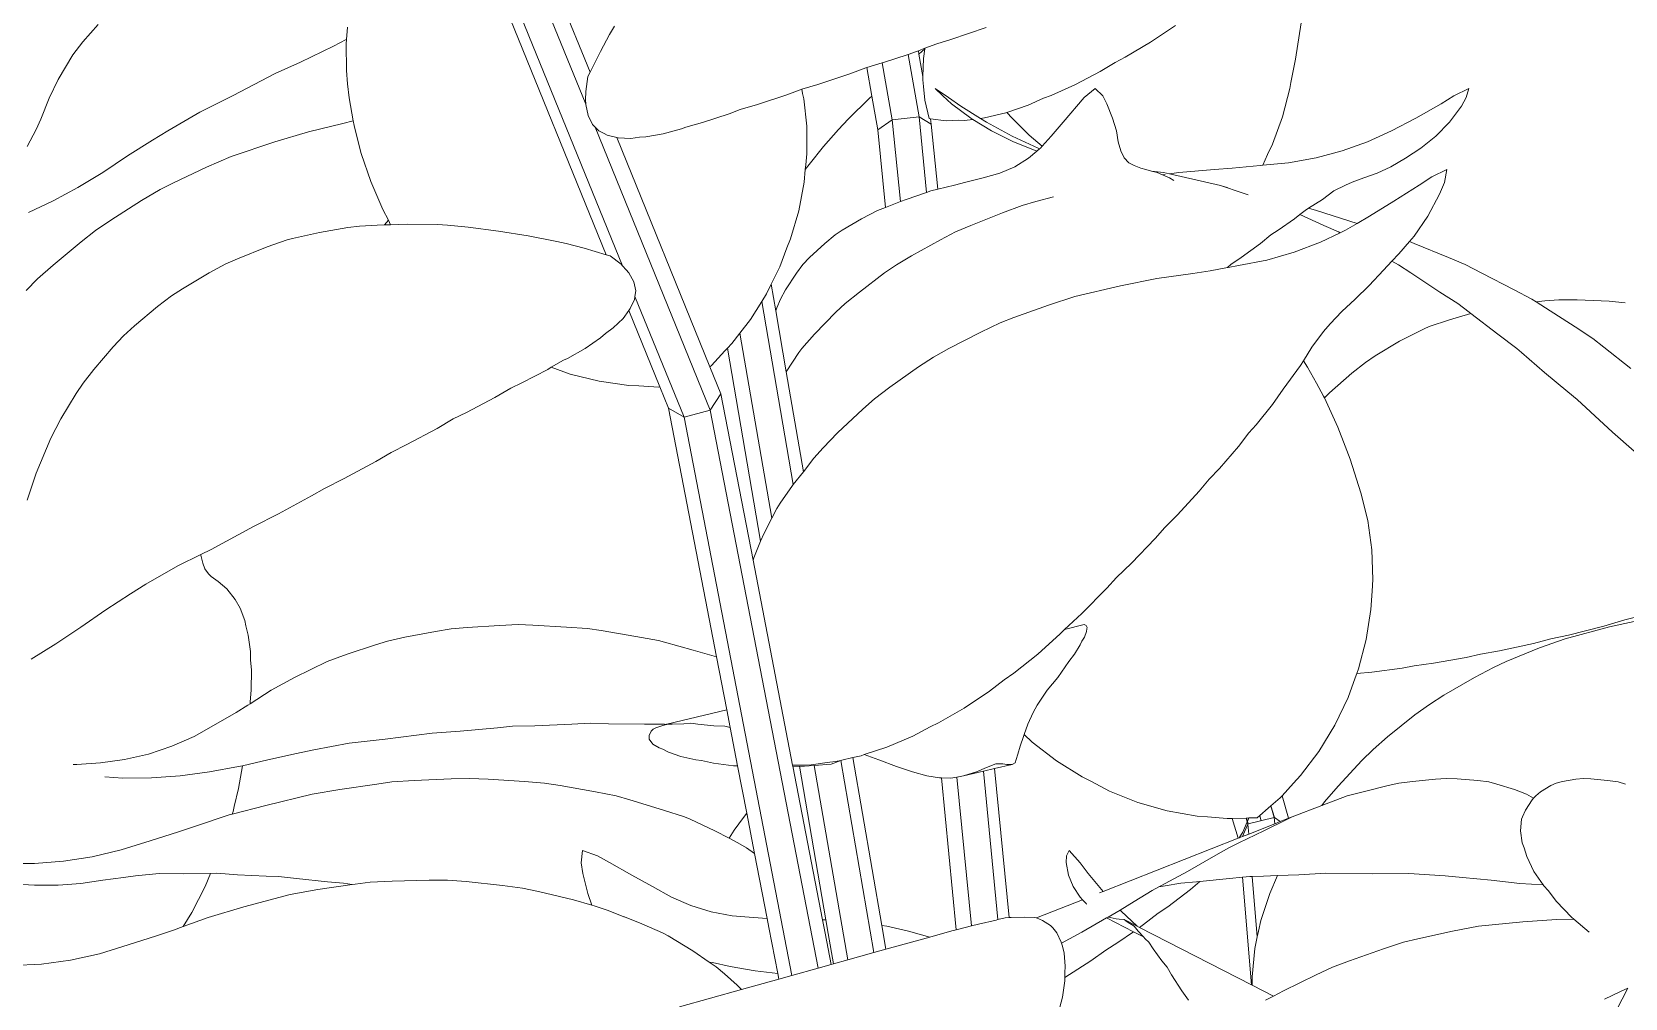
# Model space of a CAD drawing. Header units: metres. Extents: x 12.2 to 77.2, y 18.8 to 35.5.
# Drawn here: x 56.2367 to 56.5621, y 30.1823 to 30.3797 of the extents above; entities that cross this region are included whole.
import ezdxf

# ---------------------------------------------------------------- set-up
doc = ezdxf.new("R2010")
doc.units = ezdxf.units.M
doc.layers.add('0inne_gulv', color=7, linetype='Continuous', lineweight=13)

# ---------------------------------------------------------------- blocks, each defined once
blk = doc.blocks.new('One bedroom house fr')
for p, q in [((1.35263, -2.09481), (1.3262, -2.0298)), ((1.35175, -2.10132), (1.32352, -2.03189)), ((1.35591, -2.13208), (1.31634, -2.03475)), ((1.35923, -2.13434), (1.3183, -2.03367)), ((1.25219, -2.08505), (1.24905, -2.08862)), ((1.35762, -2.08536), (1.35662, -2.0871)), ((1.46709, -2.08864), (1.47219, -2.08523)), ((1.49671, -2.09216), (1.49783, -2.08469)), ((1.24905, -2.08862), (1.24698, -2.09125)), ((1.30285, -2.08814), (1.30022, -2.08948)), ((1.30284, -2.08897), (1.3029, -2.08812)), ((1.3029, -2.08812), (1.30285, -2.08814)), ((1.3029, -2.08812), (1.30307, -2.08563)), ((1.35476, -2.09057), (1.35662, -2.0871)), ((1.42631, -2.08813), (1.42341, -2.08901)), ((1.42631, -2.08813), (1.4335, -2.08567)), ((1.46709, -2.08864), (1.4619, -2.09172)), ((1.24698, -2.09125), (1.24402, -2.09629)), ((1.29348, -2.09272), (1.30022, -2.08948)), ((1.30284, -2.08897), (1.30289, -2.09447)), ((1.35263, -2.09481), (1.35476, -2.09057)), ((1.41755, -2.09115), (1.41237, -2.09289)), ((1.41928, -2.09057), (1.41755, -2.09115)), ((1.41982, -2.10394), (1.41755, -2.09115)), ((1.41966, -2.09042), (1.41928, -2.09057)), ((1.42099, -2.08992), (1.41966, -2.09042)), ((1.41966, -2.09042), (1.41978, -2.09109)), ((1.42097, -2.09005), (1.41978, -2.09109)), ((1.41978, -2.09109), (1.42059, -2.09567)), ((1.42071, -2.092), (1.42059, -2.09567)), ((1.42071, -2.092), (1.42097, -2.09005)), ((1.42097, -2.09005), (1.42099, -2.08992)), ((1.42341, -2.08901), (1.42099, -2.08992)), ((1.45982, -2.0928), (1.4619, -2.09172)), ((1.27975, -2.09959), (1.28834, -2.09507)), ((1.28834, -2.09507), (1.29348, -2.09272)), ((1.30289, -2.09447), (1.30311, -2.09715)), ((1.35219, -2.09568), (1.35263, -2.09481)), ((1.39913, -2.09732), (1.40565, -2.09514)), ((1.40565, -2.09514), (1.40896, -2.0939)), ((1.40896, -2.0939), (1.40911, -2.09385)), ((1.40911, -2.09385), (1.41229, -2.09291)), ((1.41016, -2.09972), (1.40911, -2.09385)), ((1.41229, -2.09291), (1.41237, -2.09289)), ((1.41434, -2.10452), (1.41229, -2.09291)), ((1.45679, -2.09465), (1.45176, -2.09732)), ((1.45679, -2.09465), (1.45982, -2.0928)), ((1.49671, -2.09216), (1.49573, -2.09689)), ((1.24402, -2.09629), (1.24217, -2.10012)), ((1.30311, -2.09715), (1.30341, -2.10006)), ((1.35219, -2.09568), (1.35176, -2.09874)), ((1.39283, -2.09939), (1.39554, -2.09837)), ((1.39554, -2.09837), (1.39584, -2.09828)), ((1.39584, -2.09828), (1.39913, -2.09732)), ((1.39584, -2.09828), (1.39602, -2.09913)), ((1.42059, -2.09567), (1.42057, -2.09636)), ((1.42057, -2.09636), (1.42069, -2.09773)), ((1.42069, -2.09773), (1.42098, -2.1005)), ((1.42312, -2.0981), (1.42466, -2.09964)), ((1.42312, -2.0981), (1.42584, -2.09995)), ((1.44681, -2.09955), (1.45176, -2.09732)), ((1.45577, -2.0981), (1.45355, -2.09995)), ((1.45577, -2.0981), (1.4573, -2.09964)), ((1.49552, -2.09814), (1.494, -2.10395)), ((1.49573, -2.09689), (1.49552, -2.09814)), ((1.53205, -2.0981), (1.52899, -2.09964)), ((1.53205, -2.0981), (1.53156, -2.09995)), ((1.24045, -2.10436), (1.24217, -2.10012)), ((1.27291, -2.10296), (1.27975, -2.09959)), ((1.30341, -2.10006), (1.30425, -2.10476)), ((1.35172, -2.10044), (1.35176, -2.09874)), ((1.35175, -2.10132), (1.35172, -2.10044)), ((1.35175, -2.10138), (1.35175, -2.10132)), ((1.35222, -2.10367), (1.35175, -2.10138)), ((1.3868, -2.1014), (1.38325, -2.10242)), ((1.39283, -2.09939), (1.3868, -2.1014)), ((1.39602, -2.09913), (1.39628, -2.10027)), ((1.39628, -2.10027), (1.39688, -2.10582)), ((1.40534, -2.10436), (1.40968, -2.10012)), ((1.41016, -2.09972), (1.40968, -2.10012)), ((1.41136, -2.10654), (1.41016, -2.09972)), ((1.42188, -2.10428), (1.42098, -2.1005)), ((1.42642, -2.10124), (1.42466, -2.09964)), ((1.42833, -2.10173), (1.42584, -2.09995)), ((1.42642, -2.10124), (1.43037, -2.10419)), ((1.42833, -2.10173), (1.43232, -2.10424)), ((1.43776, -2.10301), (1.44207, -2.10153)), ((1.44207, -2.10153), (1.44524, -2.10012)), ((1.44681, -2.09955), (1.44524, -2.10012)), ((1.44925, -2.10502), (1.45355, -2.09995)), ((1.45812, -2.10124), (1.4573, -2.09964)), ((1.45812, -2.10124), (1.45934, -2.10419)), ((1.52641, -2.10124), (1.52124, -2.10419)), ((1.52641, -2.10124), (1.52899, -2.09964)), ((1.53058, -2.10173), (1.52815, -2.10502)), ((1.53058, -2.10173), (1.53156, -2.09995)), ((1.23948, -2.10648), (1.24045, -2.10436)), ((1.2664, -2.10676), (1.27291, -2.10296)), ((1.30425, -2.10476), (1.30213, -2.10531)), ((1.30425, -2.10476), (1.30442, -2.1057)), ((1.35222, -2.10367), (1.3531, -2.10548)), ((1.37555, -2.10509), (1.38101, -2.10327)), ((1.38101, -2.10327), (1.38325, -2.10242)), ((1.40334, -2.10648), (1.40534, -2.10436)), ((1.41434, -2.10452), (1.41136, -2.10654)), ((1.41982, -2.10394), (1.41434, -2.10452)), ((1.41599, -2.12124), (1.41434, -2.10452)), ((1.42231, -2.10539), (1.41982, -2.10394)), ((1.42133, -2.11935), (1.41982, -2.10394)), ((1.42188, -2.10428), (1.42212, -2.10431)), ((1.42212, -2.10431), (1.42231, -2.10539)), ((1.42212, -2.10431), (1.42532, -2.10472)), ((1.42532, -2.10472), (1.42778, -2.10463)), ((1.42908, -2.10464), (1.42778, -2.10463)), ((1.42908, -2.10464), (1.43076, -2.10443)), ((1.43076, -2.10443), (1.43037, -2.10419)), ((1.4346, -2.10678), (1.43076, -2.10443)), ((1.43232, -2.10424), (1.43318, -2.10414)), ((1.43232, -2.10424), (1.43355, -2.10502)), ((1.43753, -2.10309), (1.43318, -2.10414)), ((1.43879, -2.10786), (1.43355, -2.10502)), ((1.43753, -2.10309), (1.43776, -2.10301)), ((1.43776, -2.10301), (1.43882, -2.10422)), ((1.43882, -2.10422), (1.44229, -2.10765)), ((1.4468, -2.10786), (1.44925, -2.10502)), ((1.46009, -2.10678), (1.45934, -2.10419)), ((1.494, -2.10395), (1.49197, -2.10951)), ((1.51625, -2.10678), (1.52124, -2.10419)), ((1.52536, -2.10786), (1.52815, -2.10502)), ((1.23948, -2.10648), (1.23766, -2.11001)), ((1.26326, -2.10868), (1.2664, -2.10676)), ((1.28822, -2.10899), (1.29511, -2.10696)), ((1.30213, -2.10531), (1.29511, -2.10696)), ((1.30442, -2.1057), (1.30521, -2.10878)), ((1.35367, -2.10606), (1.3531, -2.10548)), ((1.37717, -2.16385), (1.35367, -2.10606)), ((1.35438, -2.10678), (1.35367, -2.10606)), ((1.3555, -2.10732), (1.35438, -2.10678)), ((1.3561, -2.10767), (1.3555, -2.10732)), ((1.35807, -2.10817), (1.3561, -2.10767)), ((1.35835, -2.10824), (1.35807, -2.10817)), ((1.3771, -2.155), (1.35807, -2.10817)), ((1.36096, -2.10832), (1.35835, -2.10824)), ((1.36096, -2.10832), (1.36274, -2.10806)), ((1.36401, -2.10802), (1.36274, -2.10806)), ((1.36752, -2.10742), (1.36401, -2.10802)), ((1.37131, -2.10635), (1.36752, -2.10742)), ((1.37215, -2.10603), (1.37131, -2.10635)), ((1.37555, -2.10509), (1.37215, -2.10603)), ((1.39688, -2.10582), (1.39689, -2.11145)), ((1.40334, -2.10648), (1.40026, -2.11001)), ((1.41292, -2.12241), (1.41136, -2.10654)), ((1.42231, -2.10539), (1.42362, -2.1187)), ((1.43911, -2.10902), (1.4346, -2.10678)), ((1.44413, -2.11032), (1.43879, -2.10786)), ((1.44229, -2.10765), (1.44497, -2.10988)), ((1.44497, -2.10988), (1.4468, -2.10786)), ((1.46049, -2.10902), (1.46009, -2.10678)), ((1.51135, -2.10902), (1.51625, -2.10678)), ((1.52225, -2.11032), (1.52536, -2.10786)), ((1.25818, -2.1119), (1.26326, -2.10868)), ((1.27933, -2.11199), (1.28822, -2.10899)), ((1.30591, -2.11138), (1.30521, -2.10878)), ((1.30788, -2.11711), (1.30591, -2.11138)), ((1.39689, -2.11145), (1.39665, -2.11369)), ((1.39737, -2.11368), (1.40026, -2.11001)), ((1.44372, -2.11086), (1.43911, -2.10902)), ((1.44388, -2.11091), (1.44213, -2.11239)), ((1.44372, -2.11086), (1.44388, -2.11091)), ((1.44443, -2.11043), (1.44388, -2.11091)), ((1.44413, -2.11032), (1.44443, -2.11043)), ((1.44457, -2.11032), (1.44443, -2.11043)), ((1.44457, -2.11032), (1.44497, -2.10988)), ((1.46098, -2.11086), (1.46049, -2.10902)), ((1.46098, -2.11086), (1.46168, -2.11228)), ((1.49197, -2.10951), (1.49097, -2.11159)), ((1.50624, -2.11086), (1.50088, -2.11228)), ((1.50624, -2.11086), (1.51135, -2.10902)), ((1.52225, -2.11032), (1.51915, -2.11239)), ((1.25818, -2.1119), (1.2531, -2.1153)), ((1.26753, -2.11737), (1.27428, -2.11418)), ((1.27428, -2.11418), (1.27933, -2.11199)), ((1.39635, -2.11725), (1.39657, -2.11466)), ((1.39657, -2.11466), (1.39737, -2.11368)), ((1.39657, -2.11466), (1.39665, -2.11369)), ((1.43937, -2.1141), (1.43627, -2.11542)), ((1.44213, -2.11239), (1.43937, -2.1141)), ((1.46168, -2.11228), (1.46261, -2.11328)), ((1.46374, -2.11384), (1.46261, -2.11328)), ((1.46374, -2.11384), (1.46511, -2.11438)), ((1.46511, -2.11438), (1.46609, -2.1147)), ((1.46609, -2.1147), (1.46729, -2.115)), ((1.48016, -2.1147), (1.47282, -2.11529)), ((1.48372, -2.11438), (1.48016, -2.1147)), ((1.48948, -2.11384), (1.48372, -2.11438)), ((1.48948, -2.11384), (1.49002, -2.11379)), ((1.49002, -2.11379), (1.49097, -2.11159)), ((1.49002, -2.11379), (1.49528, -2.11328)), ((1.50088, -2.11228), (1.49528, -2.11328)), ((1.51617, -2.1141), (1.51332, -2.11542)), ((1.51915, -2.11239), (1.51617, -2.1141)), ((1.52758, -2.11471), (1.52451, -2.11618)), ((1.52758, -2.11471), (1.52708, -2.11732)), ((1.24802, -2.11837), (1.2531, -2.1153)), ((1.26753, -2.11737), (1.26483, -2.11875)), ((1.30788, -2.11711), (1.31031, -2.12282)), ((1.39635, -2.11725), (1.39526, -2.12311)), ((1.42707, -2.11787), (1.42362, -2.1187)), ((1.42935, -2.11729), (1.42707, -2.11787)), ((1.42935, -2.11729), (1.43288, -2.11635)), ((1.43627, -2.11542), (1.43288, -2.11635)), ((1.46729, -2.115), (1.46971, -2.11529)), ((1.46729, -2.115), (1.46841, -2.11529)), ((1.46841, -2.11529), (1.46953, -2.11579)), ((1.47003, -2.11571), (1.46953, -2.11579)), ((1.46953, -2.11579), (1.47092, -2.11641)), ((1.46971, -2.11529), (1.47095, -2.11557)), ((1.47092, -2.11641), (1.47182, -2.11695)), ((1.47282, -2.11529), (1.47095, -2.11557)), ((1.48137, -2.11796), (1.47095, -2.11557)), ((1.48137, -2.11796), (1.48177, -2.1181)), ((1.50689, -2.11787), (1.50449, -2.11905)), ((1.50822, -2.11729), (1.50689, -2.11787)), ((1.50822, -2.11729), (1.51061, -2.11635)), ((1.51332, -2.11542), (1.51061, -2.11635)), ((1.52194, -2.11786), (1.51677, -2.12116)), ((1.52194, -2.11786), (1.52451, -2.11618)), ((1.5261, -2.11971), (1.52708, -2.11732)), ((1.24297, -2.12111), (1.23797, -2.12349)), ((1.24297, -2.12111), (1.24802, -2.11837)), ((1.26103, -2.12101), (1.25473, -2.12503)), ((1.26483, -2.11875), (1.26103, -2.12101)), ((1.41292, -2.12241), (1.41599, -2.12124)), ((1.41599, -2.12124), (1.4172, -2.12078)), ((1.4172, -2.12078), (1.42133, -2.11935)), ((1.42133, -2.11935), (1.42218, -2.11905)), ((1.42362, -2.1187), (1.42218, -2.11905)), ((1.44088, -2.12202), (1.44364, -2.12122)), ((1.44728, -2.12024), (1.44364, -2.12122)), ((1.48177, -2.1181), (1.48536, -2.11932)), ((1.48177, -2.1181), (1.48279, -2.11833)), ((1.48536, -2.11932), (1.48702, -2.11988)), ((1.49933, -2.1226), (1.50221, -2.12078)), ((1.50221, -2.12078), (1.50449, -2.11905)), ((1.51177, -2.12423), (1.51677, -2.12116)), ((1.5261, -2.11971), (1.52367, -2.12422)), ((1.31031, -2.12282), (1.31143, -2.12505)), ((1.39526, -2.12311), (1.39357, -2.12885)), ((1.40808, -2.12476), (1.41132, -2.12302)), ((1.41132, -2.12302), (1.41292, -2.12241)), ((1.43686, -2.12352), (1.43036, -2.1261)), ((1.43686, -2.12352), (1.44088, -2.12202)), ((1.49645, -2.12476), (1.49754, -2.1239)), ((1.49754, -2.1239), (1.49867, -2.12302)), ((1.49754, -2.1239), (1.50249, -2.1261)), ((1.49867, -2.12302), (1.49933, -2.1226)), ((1.49933, -2.1226), (1.50096, -2.12302)), ((1.50929, -2.12568), (1.50096, -2.12302)), ((1.50929, -2.12568), (1.51177, -2.12423)), ((1.52088, -2.12827), (1.52367, -2.12422)), ((1.2487, -2.12944), (1.25164, -2.12713)), ((1.25164, -2.12713), (1.25473, -2.12503)), ((1.29184, -2.12874), (1.29737, -2.12753)), ((1.29737, -2.12753), (1.30314, -2.12654)), ((1.30314, -2.12654), (1.30551, -2.12624)), ((1.30914, -2.12602), (1.30551, -2.12624)), ((1.30914, -2.12602), (1.31063, -2.12599)), ((1.31143, -2.12505), (1.31063, -2.12599)), ((1.31063, -2.12599), (1.31189, -2.12596)), ((1.31143, -2.12505), (1.31189, -2.12596)), ((1.31189, -2.12596), (1.31529, -2.12587)), ((1.31529, -2.12587), (1.32149, -2.12594)), ((1.32149, -2.12594), (1.3235, -2.12603)), ((1.3235, -2.12603), (1.32774, -2.12646)), ((1.32774, -2.12646), (1.33393, -2.12726)), ((1.33998, -2.12823), (1.33393, -2.12726)), ((1.40411, -2.1271), (1.40267, -2.12804)), ((1.40411, -2.1271), (1.40808, -2.12476)), ((1.42724, -2.12742), (1.42416, -2.12902)), ((1.43036, -2.1261), (1.42724, -2.12742)), ((1.49311, -2.1271), (1.49161, -2.12804)), ((1.49311, -2.1271), (1.49645, -2.12476)), ((1.50177, -2.12954), (1.5058, -2.1276)), ((1.50249, -2.1261), (1.50548, -2.12742)), ((1.50548, -2.12742), (1.5058, -2.1276)), ((1.5058, -2.1276), (1.50687, -2.12708)), ((1.50687, -2.12708), (1.50929, -2.12568)), ((1.24295, -2.13424), (1.2487, -2.12944)), ((1.28668, -2.1305), (1.2806, -2.13293)), ((1.28668, -2.1305), (1.29075, -2.12904)), ((1.29075, -2.12904), (1.29184, -2.12874)), ((1.33998, -2.12823), (1.34583, -2.12936)), ((1.34583, -2.12936), (1.34773, -2.12979)), ((1.34773, -2.12979), (1.35144, -2.13076)), ((1.35591, -2.13208), (1.35144, -2.13076)), ((1.39283, -2.13065), (1.39137, -2.13457)), ((1.39357, -2.12885), (1.39283, -2.13065)), ((1.40057, -2.12977), (1.39744, -2.13266)), ((1.40267, -2.12804), (1.40057, -2.12977)), ((1.42416, -2.12902), (1.41829, -2.13228)), ((1.4895, -2.12977), (1.48561, -2.13266)), ((1.49161, -2.12804), (1.4895, -2.12977)), ((1.50177, -2.12954), (1.49641, -2.13158)), ((1.51777, -2.13191), (1.51993, -2.12938)), ((1.51993, -2.12938), (1.52088, -2.12827)), ((1.51993, -2.12938), (1.52088, -2.12977)), ((1.52088, -2.12977), (1.5279, -2.13266)), ((1.23981, -2.13703), (1.24295, -2.13424)), ((1.27484, -2.13581), (1.27827, -2.13395)), ((1.2806, -2.13293), (1.27827, -2.13395)), ((1.35675, -2.13233), (1.35591, -2.13208)), ((1.35675, -2.13233), (1.35895, -2.13404)), ((1.35895, -2.13404), (1.35923, -2.13434)), ((1.35923, -2.13434), (1.36, -2.13514)), ((1.39477, -2.13583), (1.39609, -2.1341)), ((1.39609, -2.1341), (1.39744, -2.13266)), ((1.41276, -2.13582), (1.41517, -2.13412)), ((1.41829, -2.13228), (1.41517, -2.13412)), ((1.48285, -2.13466), (1.4835, -2.1341)), ((1.48501, -2.13432), (1.4829, -2.1347)), ((1.4835, -2.1341), (1.48561, -2.13266)), ((1.48501, -2.13432), (1.4908, -2.13318)), ((1.49641, -2.13158), (1.4908, -2.13318)), ((1.51638, -2.13342), (1.51468, -2.13527)), ((1.51777, -2.13191), (1.51638, -2.13342)), ((1.51638, -2.13342), (1.51768, -2.13412)), ((1.52024, -2.13582), (1.51768, -2.13412)), ((1.53135, -2.1341), (1.5279, -2.13266)), ((1.53472, -2.13583), (1.53135, -2.1341)), ((1.23749, -2.1394), (1.23981, -2.13703)), ((1.2694, -2.13903), (1.27484, -2.13581)), ((1.36055, -2.13578), (1.36, -2.13514)), ((1.36055, -2.13578), (1.36156, -2.13765)), ((1.39137, -2.13457), (1.38961, -2.13812)), ((1.39254, -2.13926), (1.39477, -2.13583)), ((1.40761, -2.13971), (1.41276, -2.13582)), ((1.46835, -2.13696), (1.46094, -2.13845)), ((1.47568, -2.13593), (1.46835, -2.13696)), ((1.47924, -2.13536), (1.47568, -2.13593)), ((1.48276, -2.13473), (1.47924, -2.13536)), ((1.48276, -2.13473), (1.48285, -2.13466)), ((1.4829, -2.1347), (1.48276, -2.13473)), ((1.48285, -2.13466), (1.4829, -2.1347)), ((1.51468, -2.13527), (1.51169, -2.13836)), ((1.52618, -2.13971), (1.52024, -2.13582)), ((1.54132, -2.13926), (1.53472, -2.13583)), ((1.26712, -2.1405), (1.26431, -2.14265)), ((1.2694, -2.13903), (1.26712, -2.1405)), ((1.36194, -2.13948), (1.36156, -2.13765)), ((1.36178, -2.1406), (1.36168, -2.14127)), ((1.36194, -2.13948), (1.36178, -2.1406)), ((1.37182, -2.16529), (1.36178, -2.1406)), ((1.38769, -2.14162), (1.38863, -2.14011)), ((1.38961, -2.13812), (1.38863, -2.14011)), ((1.39055, -2.14358), (1.38961, -2.13812)), ((1.39153, -2.14116), (1.39254, -2.13926)), ((1.40469, -2.14207), (1.40761, -2.13971)), ((1.45159, -2.14064), (1.44621, -2.14239)), ((1.46094, -2.13845), (1.45159, -2.14064)), ((1.51169, -2.13836), (1.50885, -2.14117)), ((1.52983, -2.14207), (1.52618, -2.13971)), ((1.54495, -2.14116), (1.54132, -2.13926)), ((1.26431, -2.14265), (1.25958, -2.1466)), ((1.36055, -2.14348), (1.35938, -2.14511)), ((1.36082, -2.1431), (1.36055, -2.14348)), ((1.3669, -2.15911), (1.36055, -2.14348)), ((1.36082, -2.1431), (1.36108, -2.14243)), ((1.36168, -2.14127), (1.36108, -2.14243)), ((1.38536, -2.14533), (1.38769, -2.14162)), ((1.39413, -2.17906), (1.38769, -2.14162)), ((1.39077, -2.14291), (1.39055, -2.14358)), ((1.39269, -2.15602), (1.39055, -2.14358)), ((1.39077, -2.14291), (1.39153, -2.14116)), ((1.40283, -2.14385), (1.39847, -2.14834)), ((1.40283, -2.14385), (1.40469, -2.14207)), ((1.44621, -2.14239), (1.43916, -2.14493)), ((1.50374, -2.14622), (1.50614, -2.14369)), ((1.50885, -2.14117), (1.50614, -2.14369)), ((1.53214, -2.14385), (1.52983, -2.14207)), ((1.53214, -2.14385), (1.53249, -2.14412)), ((1.54581, -2.14171), (1.54495, -2.14116)), ((1.54581, -2.14171), (1.54759, -2.1415)), ((1.5477, -2.14291), (1.54581, -2.14171)), ((1.54759, -2.1415), (1.55044, -2.14132)), ((1.5477, -2.14291), (1.55381, -2.14685)), ((1.55417, -2.14128), (1.55044, -2.14132)), ((1.56075, -2.14158), (1.55417, -2.14128)), ((1.56399, -2.14191), (1.56075, -2.14158)), ((1.25958, -2.1466), (1.25737, -2.14864)), ((1.35734, -2.14705), (1.35576, -2.14816)), ((1.35734, -2.14705), (1.35938, -2.14511)), ((1.38536, -2.14533), (1.38321, -2.14812)), ((1.43239, -2.14791), (1.4364, -2.14602)), ((1.4364, -2.14602), (1.43916, -2.14493)), ((1.50374, -2.14622), (1.50241, -2.14778)), ((1.51793, -2.14975), (1.52295, -2.14721)), ((1.52295, -2.14721), (1.524, -2.14677)), ((1.524, -2.14677), (1.52814, -2.14536)), ((1.53249, -2.14412), (1.52814, -2.14536)), ((1.53249, -2.14412), (1.53802, -2.14834)), ((1.55381, -2.14685), (1.55739, -2.14919)), ((1.25737, -2.14864), (1.25523, -2.1509)), ((1.35165, -2.15122), (1.35475, -2.14906)), ((1.35576, -2.14816), (1.35475, -2.14906)), ((1.38159, -2.1502), (1.38066, -2.15117)), ((1.38321, -2.14812), (1.38159, -2.1502)), ((1.38972, -2.18593), (1.38321, -2.14812)), ((1.39589, -2.15122), (1.39847, -2.14834)), ((1.43239, -2.14791), (1.42588, -2.15126)), ((1.50241, -2.14778), (1.50001, -2.151)), ((1.51793, -2.14975), (1.51294, -2.15273)), ((1.54187, -2.15122), (1.53802, -2.14834)), ((1.55965, -2.15096), (1.55739, -2.14919)), ((1.25128, -2.15553), (1.25523, -2.1509)), ((1.34717, -2.15366), (1.34471, -2.15509)), ((1.34803, -2.15326), (1.34717, -2.15366)), ((1.35165, -2.15122), (1.34803, -2.15326)), ((1.38015, -2.15171), (1.3774, -2.15474)), ((1.38066, -2.15117), (1.38015, -2.15171)), ((1.38745, -2.19062), (1.38066, -2.15117)), ((1.39269, -2.15602), (1.39525, -2.15207)), ((1.39525, -2.15207), (1.39589, -2.15122)), ((1.42276, -2.15301), (1.41969, -2.15501)), ((1.42588, -2.15126), (1.42276, -2.15301)), ((1.49773, -2.15475), (1.49834, -2.15376)), ((1.49834, -2.15376), (1.50001, -2.151)), ((1.49916, -2.15504), (1.49834, -2.15376)), ((1.51099, -2.15408), (1.51294, -2.15273)), ((1.54283, -2.15207), (1.54187, -2.15122)), ((1.54753, -2.15612), (1.54283, -2.15207)), ((1.56517, -2.15535), (1.55965, -2.15096)), ((1.24912, -2.15833), (1.25128, -2.15553)), ((1.33869, -2.15828), (1.34399, -2.15551)), ((1.34471, -2.15509), (1.34399, -2.15551)), ((1.34858, -2.15648), (1.34471, -2.15509)), ((1.34858, -2.15648), (1.3545, -2.15795)), ((1.3771, -2.155), (1.3774, -2.15474)), ((1.37935, -2.16052), (1.3771, -2.155)), ((1.39621, -2.17642), (1.39269, -2.15602)), ((1.41969, -2.15501), (1.41382, -2.15914)), ((1.49419, -2.15952), (1.49773, -2.15475)), ((1.50096, -2.1583), (1.49916, -2.15504)), ((1.50817, -2.15629), (1.5036, -2.16032)), ((1.50817, -2.15629), (1.51099, -2.15408)), ((1.54753, -2.15612), (1.55229, -2.16009)), ((1.24771, -2.16041), (1.24912, -2.15833)), ((1.33645, -2.15934), (1.33315, -2.16126)), ((1.33869, -2.15828), (1.33645, -2.15934)), ((1.36054, -2.1588), (1.3545, -2.15795)), ((1.36054, -2.1588), (1.36261, -2.15888)), ((1.36666, -2.15912), (1.36261, -2.15888)), ((1.3669, -2.15911), (1.36666, -2.15912)), ((1.36865, -2.16341), (1.3669, -2.15911)), ((1.41382, -2.15914), (1.41069, -2.16153)), ((1.49198, -2.16267), (1.49419, -2.15952)), ((1.50242, -2.16101), (1.50096, -2.1583)), ((1.50257, -2.16133), (1.5036, -2.16032)), ((1.55419, -2.16163), (1.55229, -2.16009)), ((1.24771, -2.16041), (1.24457, -2.16563)), ((1.33315, -2.16126), (1.32738, -2.16432)), ((1.37182, -2.16529), (1.36865, -2.16341)), ((1.37846, -2.21427), (1.36865, -2.16341)), ((1.37935, -2.16052), (1.37717, -2.16385)), ((1.3859, -2.19446), (1.37935, -2.16052)), ((1.40829, -2.16363), (1.41069, -2.16153)), ((1.48863, -2.16685), (1.49198, -2.16267)), ((1.50242, -2.16101), (1.50257, -2.16133)), ((1.50257, -2.16133), (1.50533, -2.1673)), ((1.55691, -2.16421), (1.55419, -2.16163)), ((1.24457, -2.16563), (1.2425, -2.16953)), ((1.3214, -2.16756), (1.3247, -2.16563)), ((1.32738, -2.16432), (1.3247, -2.16563)), ((1.37717, -2.16385), (1.37182, -2.16529)), ((1.39383, -2.27935), (1.37182, -2.16529)), ((1.39917, -2.27786), (1.37717, -2.16385)), ((1.40314, -2.1685), (1.40829, -2.16363)), ((1.48863, -2.16685), (1.48714, -2.1685)), ((1.55691, -2.16421), (1.56141, -2.16831)), ((1.2425, -2.16953), (1.23954, -2.17669)), ((1.31522, -2.17088), (1.3214, -2.16756)), ((1.40022, -2.17151), (1.40314, -2.1685)), ((1.48714, -2.1685), (1.48502, -2.17124)), ((1.50533, -2.1673), (1.50684, -2.17117)), ((1.56582, -2.17219), (1.56141, -2.16831)), ((1.30887, -2.1743), (1.312, -2.17247)), ((1.312, -2.17247), (1.31522, -2.17088)), ((1.39835, -2.17368), (1.40022, -2.17151)), ((1.48502, -2.17124), (1.48113, -2.17575)), ((1.50787, -2.17386), (1.50684, -2.17117)), ((1.30238, -2.17782), (1.30887, -2.1743)), ((1.39621, -2.17642), (1.39413, -2.17906)), ((1.39835, -2.17368), (1.39621, -2.17642)), ((1.47903, -2.17794), (1.48113, -2.17575)), ((1.51003, -2.18071), (1.50787, -2.17386)), ((1.23954, -2.17669), (1.23769, -2.18224)), ((1.29838, -2.17982), (1.29574, -2.18137)), ((1.30238, -2.17782), (1.29838, -2.17982)), ((1.39141, -2.18287), (1.39399, -2.17924)), ((1.39413, -2.17906), (1.39399, -2.17924)), ((1.47699, -2.1804), (1.47903, -2.17794)), ((1.28901, -2.18502), (1.29574, -2.18137)), ((1.39077, -2.18391), (1.39141, -2.18287)), ((1.47261, -2.1852), (1.47699, -2.1804)), ((1.51143, -2.1864), (1.51003, -2.18071)), ((1.28387, -2.18758), (1.28901, -2.18502)), ((1.38815, -2.18894), (1.38972, -2.18593)), ((1.38972, -2.18593), (1.39077, -2.18391)), ((1.46999, -2.18781), (1.47261, -2.1852)), ((1.27527, -2.19228), (1.28387, -2.18758)), ((1.38815, -2.18894), (1.38745, -2.19062)), ((1.468, -2.19009), (1.46999, -2.18781)), ((1.51143, -2.1864), (1.51225, -2.19238)), ((1.27311, -2.19335), (1.27527, -2.19228)), ((1.38745, -2.19062), (1.38604, -2.19401)), ((1.468, -2.19009), (1.46319, -2.19512)), ((1.51225, -2.19238), (1.51247, -2.19841)), ((1.26193, -2.19941), (1.26843, -2.19566)), ((1.26843, -2.19566), (1.27311, -2.19335)), ((1.27311, -2.19335), (1.27313, -2.19349)), ((1.27313, -2.19349), (1.27352, -2.19508)), ((1.27397, -2.19623), (1.27352, -2.19508)), ((1.3859, -2.19446), (1.38604, -2.19401)), ((1.39399, -2.2364), (1.3859, -2.19446)), ((1.46319, -2.19512), (1.46014, -2.19806)), ((1.25878, -2.20134), (1.26193, -2.19941)), ((1.27397, -2.19623), (1.27468, -2.19727)), ((1.27468, -2.19727), (1.27525, -2.19784)), ((1.27525, -2.19784), (1.2767, -2.19887)), ((1.2767, -2.19887), (1.27848, -2.20035)), ((1.45818, -2.2002), (1.46014, -2.19806)), ((1.51247, -2.19841), (1.5123, -2.2008)), ((1.25371, -2.20465), (1.25878, -2.20134)), ((1.27848, -2.20035), (1.28018, -2.20255)), ((1.28018, -2.20255), (1.28117, -2.2043)), ((1.45302, -2.2054), (1.45818, -2.2002)), ((1.51209, -2.20455), (1.5123, -2.2008)), ((1.25371, -2.20465), (1.24863, -2.2082)), ((1.28117, -2.2043), (1.28211, -2.20683)), ((1.45302, -2.2054), (1.44952, -2.20863)), ((1.51209, -2.20455), (1.51112, -2.21068)), ((1.24354, -2.21155), (1.24863, -2.2082)), ((1.28233, -2.20792), (1.28211, -2.20683)), ((1.28283, -2.20982), (1.28233, -2.20792)), ((1.31483, -2.21025), (1.32107, -2.20905)), ((1.32107, -2.20905), (1.32429, -2.2085)), ((1.32429, -2.2085), (1.32752, -2.20825)), ((1.32752, -2.20825), (1.33414, -2.20783)), ((1.33414, -2.20783), (1.33793, -2.20766)), ((1.34092, -2.20778), (1.33793, -2.20766)), ((1.34783, -2.20817), (1.34092, -2.20778)), ((1.35207, -2.20846), (1.34783, -2.20817)), ((1.35486, -2.20889), (1.35207, -2.20846)), ((1.35486, -2.20889), (1.36197, -2.21008)), ((1.44952, -2.20863), (1.44864, -2.20955)), ((1.45355, -2.20766), (1.44952, -2.20863)), ((1.45392, -2.20783), (1.45355, -2.20766)), ((1.45356, -2.21025), (1.45403, -2.20905)), ((1.45415, -2.20825), (1.45392, -2.20783)), ((1.45403, -2.20905), (1.45406, -2.2085)), ((1.45406, -2.2085), (1.45415, -2.20825)), ((1.56077, -2.20813), (1.55173, -2.21055)), ((1.55965, -2.20797), (1.55243, -2.20982)), ((1.56396, -2.20667), (1.55965, -2.20797)), ((1.56799, -2.20654), (1.56077, -2.20813)), ((1.56694, -2.20594), (1.56396, -2.20667)), ((1.23849, -2.21469), (1.24354, -2.21155)), ((1.28283, -2.20982), (1.28328, -2.21317)), ((1.30303, -2.21369), (1.30881, -2.21176)), ((1.31124, -2.21101), (1.30881, -2.21176)), ((1.31483, -2.21025), (1.31124, -2.21101)), ((1.3666, -2.2109), (1.36197, -2.21008)), ((1.36781, -2.21122), (1.3666, -2.2109)), ((1.3737, -2.21287), (1.36781, -2.21122)), ((1.44864, -2.20955), (1.44406, -2.21372)), ((1.45157, -2.21369), (1.45273, -2.21176)), ((1.45303, -2.21101), (1.45273, -2.21176)), ((1.45356, -2.21025), (1.45303, -2.21101)), ((1.51112, -2.21068), (1.50954, -2.21667)), ((1.53834, -2.21302), (1.54531, -2.2115)), ((1.54531, -2.2115), (1.54884, -2.21056)), ((1.55173, -2.21055), (1.54651, -2.21243)), ((1.54884, -2.21056), (1.55243, -2.20982)), ((1.28328, -2.21317), (1.28331, -2.21492)), ((1.28331, -2.21492), (1.28348, -2.21691)), ((1.29228, -2.21845), (1.29892, -2.21518)), ((1.29892, -2.21518), (1.30303, -2.21369)), ((1.3737, -2.21287), (1.37846, -2.21427)), ((1.38055, -2.22508), (1.37846, -2.21427)), ((1.44406, -2.21372), (1.43919, -2.21757)), ((1.44816, -2.21845), (1.45038, -2.21518)), ((1.45038, -2.21518), (1.45157, -2.21369)), ((1.52488, -2.21555), (1.52094, -2.21606)), ((1.53151, -2.21436), (1.52488, -2.21555)), ((1.53151, -2.21436), (1.53447, -2.21368)), ((1.53447, -2.21368), (1.53834, -2.21302)), ((1.53708, -2.21641), (1.53972, -2.2152)), ((1.54651, -2.21243), (1.53972, -2.2152)), ((1.28348, -2.21691), (1.28344, -2.22105)), ((1.28748, -2.22104), (1.29228, -2.21845)), ((1.43919, -2.21757), (1.43716, -2.21896)), ((1.44594, -2.22104), (1.44816, -2.21845)), ((1.50884, -2.21854), (1.5074, -2.22256)), ((1.50919, -2.21762), (1.50884, -2.21854)), ((1.50954, -2.21667), (1.50919, -2.21762)), ((1.51224, -2.21739), (1.50919, -2.21762)), ((1.51224, -2.21739), (1.51843, -2.21654)), ((1.51843, -2.21654), (1.52094, -2.21606)), ((1.53321, -2.21843), (1.52698, -2.22206)), ((1.53321, -2.21843), (1.53708, -2.21641)), ((1.28319, -2.22382), (1.28748, -2.22104)), ((1.28344, -2.22105), (1.2832, -2.22344)), ((1.43418, -2.22127), (1.42905, -2.22471)), ((1.43418, -2.22127), (1.43716, -2.21896)), ((1.44394, -2.22409), (1.44594, -2.22104)), ((1.52698, -2.22206), (1.52401, -2.22398)), ((1.28034, -2.22558), (1.28276, -2.22409)), ((1.28276, -2.22409), (1.28319, -2.22382)), ((1.28319, -2.22382), (1.2832, -2.22344)), ((1.38055, -2.22508), (1.36832, -2.228)), ((1.38124, -2.22865), (1.38055, -2.22508)), ((1.42905, -2.22471), (1.42377, -2.2277)), ((1.44311, -2.22558), (1.44394, -2.22409)), ((1.5074, -2.22256), (1.50471, -2.22823)), ((1.52401, -2.22398), (1.52106, -2.22611)), ((1.27619, -2.228), (1.27178, -2.23048)), ((1.27619, -2.228), (1.28034, -2.22558)), ((1.33373, -2.22873), (1.33679, -2.22842)), ((1.33679, -2.22842), (1.34134, -2.2283)), ((1.34134, -2.2283), (1.3489, -2.228)), ((1.35262, -2.22781), (1.3489, -2.228)), ((1.35638, -2.2279), (1.35262, -2.22781)), ((1.36375, -2.228), (1.35638, -2.2279)), ((1.3678, -2.228), (1.36375, -2.228)), ((1.36751, -2.22827), (1.36608, -2.22877)), ((1.36751, -2.22827), (1.36822, -2.22803)), ((1.36822, -2.22803), (1.3678, -2.228)), ((1.36822, -2.22803), (1.36832, -2.228)), ((1.36832, -2.228), (1.36942, -2.228)), ((1.36942, -2.228), (1.37179, -2.2279)), ((1.37179, -2.2279), (1.37319, -2.22781)), ((1.37319, -2.22781), (1.37463, -2.228)), ((1.37792, -2.2283), (1.37463, -2.228)), ((1.38011, -2.22842), (1.37792, -2.2283)), ((1.38124, -2.22865), (1.38011, -2.22842)), ((1.38276, -2.23653), (1.38124, -2.22865)), ((1.42204, -2.22851), (1.4185, -2.23041)), ((1.42377, -2.2277), (1.42204, -2.22851)), ((1.44199, -2.228), (1.44127, -2.23008)), ((1.44199, -2.228), (1.44311, -2.22558)), ((1.50147, -2.23356), (1.50471, -2.22823)), ((1.52106, -2.22611), (1.51547, -2.23057)), ((1.26719, -2.23252), (1.27178, -2.23048)), ((1.29623, -2.23326), (1.30343, -2.2319)), ((1.31081, -2.23107), (1.30343, -2.2319)), ((1.32038, -2.2298), (1.31081, -2.23107)), ((1.32608, -2.22939), (1.32038, -2.2298)), ((1.33373, -2.22873), (1.32608, -2.22939)), ((1.36467, -2.23033), (1.36513, -2.22942)), ((1.36467, -2.23033), (1.36468, -2.23083)), ((1.36468, -2.23083), (1.3647, -2.23107)), ((1.3647, -2.23107), (1.36541, -2.23205)), ((1.36513, -2.22942), (1.36548, -2.22901)), ((1.36608, -2.22877), (1.36548, -2.22901)), ((1.4185, -2.23041), (1.41323, -2.2327)), ((1.44043, -2.23252), (1.44113, -2.23048)), ((1.44127, -2.23008), (1.44113, -2.23048)), ((1.44293, -2.23165), (1.44127, -2.23008)), ((1.44293, -2.23165), (1.44785, -2.23548)), ((1.51547, -2.23057), (1.51252, -2.23317)), ((1.26243, -2.2341), (1.25756, -2.23521)), ((1.26243, -2.2341), (1.26719, -2.23252)), ((1.29268, -2.23398), (1.28684, -2.23525)), ((1.29268, -2.23398), (1.29623, -2.23326)), ((1.36541, -2.23205), (1.36671, -2.23285)), ((1.36671, -2.23285), (1.36746, -2.23309)), ((1.36865, -2.23374), (1.36746, -2.23309)), ((1.36865, -2.23374), (1.37118, -2.23461)), ((1.37118, -2.23461), (1.37422, -2.23526)), ((1.40626, -2.23481), (1.40401, -2.23532)), ((1.40797, -2.23443), (1.40626, -2.23481)), ((1.41218, -2.26915), (1.40626, -2.23481)), ((1.40797, -2.23443), (1.4086, -2.23422)), ((1.4086, -2.23422), (1.41323, -2.2327)), ((1.4086, -2.23422), (1.41162, -2.23525)), ((1.43995, -2.2341), (1.43965, -2.23521)), ((1.43995, -2.2341), (1.44043, -2.23252)), ((1.50147, -2.23356), (1.49772, -2.23849)), ((1.51022, -2.2354), (1.51252, -2.23317)), ((1.24708, -2.23622), (1.2478, -2.23621)), ((1.25262, -2.23588), (1.2478, -2.23621)), ((1.25756, -2.23521), (1.25262, -2.23588)), ((1.26894, -2.23852), (1.27488, -2.23776)), ((1.27488, -2.23776), (1.28086, -2.23667)), ((1.28166, -2.23648), (1.28082, -2.24115)), ((1.28086, -2.23667), (1.28166, -2.23648)), ((1.28166, -2.23648), (1.28684, -2.23525)), ((1.37422, -2.23526), (1.37537, -2.23539)), ((1.37537, -2.23539), (1.37783, -2.23594)), ((1.37783, -2.23594), (1.3819, -2.23648)), ((1.38276, -2.23653), (1.3819, -2.23648)), ((1.38462, -2.24615), (1.38276, -2.23653)), ((1.39399, -2.2364), (1.39774, -2.23629)), ((1.39403, -2.2366), (1.39399, -2.2364)), ((1.39403, -2.2366), (1.39537, -2.23658)), ((1.40008, -2.26794), (1.39403, -2.2366)), ((1.39537, -2.23658), (1.39641, -2.23657)), ((1.40078, -2.26799), (1.39537, -2.23658)), ((1.39841, -2.23642), (1.39641, -2.23657)), ((1.40104, -2.2358), (1.39774, -2.23629)), ((1.40186, -2.23617), (1.39841, -2.23642)), ((1.40526, -2.27616), (1.39841, -2.23642)), ((1.40277, -2.2356), (1.40104, -2.2358)), ((1.40186, -2.23617), (1.40383, -2.23539)), ((1.40383, -2.23539), (1.40277, -2.2356)), ((1.40383, -2.23539), (1.40401, -2.23532)), ((1.4106, -2.27466), (1.40383, -2.23539)), ((1.4152, -2.23667), (1.41162, -2.23525)), ((1.41847, -2.23776), (1.4152, -2.23667)), ((1.42139, -2.23852), (1.41847, -2.23776)), ((1.43295, -2.23761), (1.42886, -2.23858)), ((1.43171, -2.23765), (1.42886, -2.23858)), ((1.43171, -2.23765), (1.43324, -2.23696)), ((1.43524, -2.23706), (1.43295, -2.23761)), ((1.43592, -2.26792), (1.43295, -2.23761)), ((1.43547, -2.2361), (1.43324, -2.23696)), ((1.43879, -2.23621), (1.43524, -2.23706)), ((1.43524, -2.23706), (1.43823, -2.26752)), ((1.43547, -2.2361), (1.43693, -2.23608)), ((1.4377, -2.23622), (1.43693, -2.23608)), ((1.4377, -2.23622), (1.43879, -2.23621)), ((1.43941, -2.23588), (1.43879, -2.23621)), ((1.43965, -2.23521), (1.43941, -2.23588)), ((1.45312, -2.23878), (1.44785, -2.23548)), ((1.50536, -2.24063), (1.51022, -2.2354)), ((1.2572, -2.239), (1.25352, -2.23874)), ((1.26305, -2.23895), (1.2572, -2.239)), ((1.26305, -2.23895), (1.26894, -2.23852)), ((1.27992, -2.24478), (1.28082, -2.24115)), ((1.30151, -2.24135), (1.29586, -2.24226)), ((1.30911, -2.24022), (1.30151, -2.24135)), ((1.30911, -2.24022), (1.31217, -2.2398)), ((1.31217, -2.2398), (1.3167, -2.23953)), ((1.3167, -2.23953), (1.32427, -2.23919)), ((1.328, -2.23907), (1.32427, -2.23919)), ((1.33178, -2.23924), (1.328, -2.23907)), ((1.33921, -2.2397), (1.33178, -2.23924)), ((1.3433, -2.24002), (1.33921, -2.2397)), ((1.34653, -2.24054), (1.3433, -2.24002)), ((1.34653, -2.24054), (1.35373, -2.24182)), ((1.42397, -2.23895), (1.42139, -2.23852)), ((1.42397, -2.23895), (1.42437, -2.23896)), ((1.42741, -2.26999), (1.42437, -2.23896)), ((1.42437, -2.23896), (1.42632, -2.239)), ((1.42632, -2.239), (1.42753, -2.2388)), ((1.42753, -2.2388), (1.42886, -2.23858)), ((1.43052, -2.26922), (1.42753, -2.2388)), ((1.45312, -2.23878), (1.45491, -2.23967)), ((1.45869, -2.24165), (1.45491, -2.23967)), ((1.46451, -2.24398), (1.45869, -2.24165)), ((1.49628, -2.24002), (1.49392, -2.2426)), ((1.49772, -2.23849), (1.49628, -2.24002)), ((1.50263, -2.24388), (1.50536, -2.24063)), ((1.51562, -2.24054), (1.5105, -2.24182)), ((1.51562, -2.24054), (1.51776, -2.24002)), ((1.51776, -2.24002), (1.52054, -2.2397)), ((1.52054, -2.2397), (1.52524, -2.23924)), ((1.52524, -2.23924), (1.52744, -2.23907)), ((1.52744, -2.23907), (1.52969, -2.23919)), ((1.53388, -2.23953), (1.52969, -2.23919)), ((1.53618, -2.2398), (1.53388, -2.23953)), ((1.53779, -2.24022), (1.53618, -2.2398)), ((1.53779, -2.24022), (1.54143, -2.24135)), ((1.54143, -2.24135), (1.54386, -2.24226)), ((1.5488, -2.24054), (1.54673, -2.24182)), ((1.5488, -2.24054), (1.54989, -2.24002)), ((1.54989, -2.24002), (1.5512, -2.2397)), ((1.5512, -2.2397), (1.55393, -2.23924)), ((1.55393, -2.23924), (1.55551, -2.23907)), ((1.55551, -2.23907), (1.55699, -2.23919)), ((1.56036, -2.23953), (1.55699, -2.23919)), ((1.5626, -2.2398), (1.56036, -2.23953)), ((1.56404, -2.24022), (1.5626, -2.2398)), ((1.28641, -2.24459), (1.27957, -2.24636)), ((1.27972, -2.24581), (1.27992, -2.24478)), ((1.29586, -2.24226), (1.28641, -2.24459)), ((1.35373, -2.24182), (1.35797, -2.24266)), ((1.36077, -2.24345), (1.35797, -2.24266)), ((1.36763, -2.24554), (1.36077, -2.24345)), ((1.46451, -2.24398), (1.4705, -2.2457)), ((1.48888, -2.24712), (1.49163, -2.2447)), ((1.49163, -2.2447), (1.49167, -2.24467)), ((1.49232, -2.24704), (1.49163, -2.2447)), ((1.49167, -2.24467), (1.49352, -2.24305)), ((1.49239, -2.24709), (1.49167, -2.24467)), ((1.49392, -2.2426), (1.49352, -2.24305)), ((1.49528, -2.24722), (1.49392, -2.2426)), ((1.49599, -2.24694), (1.50205, -2.24463)), ((1.50725, -2.24266), (1.50205, -2.24463)), ((1.50205, -2.24463), (1.50263, -2.24388)), ((1.5105, -2.24182), (1.50725, -2.24266)), ((1.54363, -2.24554), (1.54501, -2.24345)), ((1.54386, -2.24226), (1.5453, -2.24312)), ((1.54501, -2.24345), (1.5453, -2.24312)), ((1.5453, -2.24312), (1.54573, -2.24266)), ((1.54673, -2.24182), (1.54573, -2.24266)), ((1.27205, -2.24884), (1.27912, -2.24648)), ((1.27957, -2.24636), (1.27912, -2.24648)), ((1.27957, -2.24636), (1.27972, -2.24581)), ((1.36763, -2.24554), (1.37191, -2.24694)), ((1.37191, -2.24694), (1.37303, -2.24741)), ((1.37303, -2.24741), (1.37811, -2.24979)), ((1.38393, -2.24703), (1.38206, -2.24963)), ((1.38462, -2.24615), (1.38393, -2.24703)), ((1.38621, -2.25441), (1.38462, -2.24615)), ((1.47659, -2.24677), (1.4705, -2.2457)), ((1.47659, -2.24677), (1.47868, -2.24692)), ((1.48275, -2.24727), (1.47868, -2.24692)), ((1.48376, -2.24724), (1.48275, -2.24727)), ((1.4866, -2.24718), (1.48376, -2.24724)), ((1.48495, -2.2513), (1.48376, -2.24724)), ((1.48592, -2.25005), (1.48682, -2.24794)), ((1.48665, -2.24717), (1.4866, -2.24718)), ((1.4866, -2.24718), (1.48682, -2.24794)), ((1.48715, -2.24716), (1.48665, -2.24717)), ((1.48685, -2.24786), (1.48665, -2.24717)), ((1.48682, -2.24794), (1.48685, -2.24786)), ((1.48682, -2.24794), (1.48695, -2.24839)), ((1.48685, -2.24786), (1.48715, -2.24716)), ((1.487, -2.24837), (1.48685, -2.24786)), ((1.487, -2.24837), (1.49232, -2.24704)), ((1.48888, -2.24712), (1.48715, -2.24716)), ((1.48966, -2.24771), (1.48936, -2.2467)), ((1.49505, -2.24741), (1.49022, -2.24979)), ((1.49243, -2.24835), (1.49232, -2.24704)), ((1.49232, -2.24704), (1.49239, -2.24709)), ((1.49239, -2.24709), (1.49354, -2.24791)), ((1.49243, -2.24835), (1.49354, -2.24791)), ((1.49354, -2.24791), (1.49528, -2.24722)), ((1.49599, -2.24694), (1.49505, -2.24741)), ((1.49528, -2.24722), (1.49599, -2.24694)), ((1.54286, -2.24741), (1.54262, -2.24979)), ((1.54304, -2.24694), (1.54286, -2.24741)), ((1.54363, -2.24554), (1.54304, -2.24694)), ((1.26855, -2.24998), (1.2628, -2.25182)), ((1.26855, -2.24998), (1.27205, -2.24884)), ((1.37811, -2.24979), (1.38101, -2.2513)), ((1.38101, -2.2513), (1.38206, -2.24963)), ((1.38101, -2.2513), (1.38283, -2.25226)), ((1.45738, -2.26219), (1.48495, -2.2513)), ((1.48495, -2.2513), (1.48514, -2.25123)), ((1.49022, -2.24979), (1.48513, -2.25226)), ((1.48592, -2.25005), (1.48514, -2.25123)), ((1.48514, -2.25123), (1.48587, -2.25094)), ((1.48587, -2.25094), (1.48695, -2.24839)), ((1.48587, -2.25094), (1.48712, -2.25044)), ((1.48695, -2.24839), (1.487, -2.24837)), ((1.48695, -2.24839), (1.48712, -2.25044)), ((1.48712, -2.25044), (1.49243, -2.24835)), ((1.54262, -2.24979), (1.54298, -2.25226)), ((1.25098, -2.25508), (1.2569, -2.25368)), ((1.2569, -2.25368), (1.2628, -2.25182)), ((1.35109, -2.25383), (1.3508, -2.25631)), ((1.35109, -2.25383), (1.35415, -2.2549)), ((1.38283, -2.25226), (1.38456, -2.25326)), ((1.38621, -2.25441), (1.38456, -2.25326)), ((1.38877, -2.26766), (1.38621, -2.25441)), ((1.45049, -2.25383), (1.44991, -2.2549)), ((1.45049, -2.25383), (1.45268, -2.25631)), ((1.47992, -2.25506), (1.48303, -2.25326)), ((1.48513, -2.25226), (1.48303, -2.25326)), ((1.54298, -2.25226), (1.54336, -2.25326)), ((1.54389, -2.25506), (1.54336, -2.25326)), ((1.23918, -2.25645), (1.23332, -2.25646)), ((1.23918, -2.25645), (1.24506, -2.256)), ((1.24506, -2.256), (1.25098, -2.25508)), ((1.35113, -2.25853), (1.3508, -2.25631)), ((1.35657, -2.25623), (1.35415, -2.2549)), ((1.35657, -2.25623), (1.36118, -2.25881)), ((1.44986, -2.25623), (1.44991, -2.2549)), ((1.44986, -2.25623), (1.45031, -2.25881)), ((1.45435, -2.25853), (1.45268, -2.25631)), ((1.47992, -2.25506), (1.47459, -2.25806)), ((1.54389, -2.25506), (1.54535, -2.25806)), ((1.23916, -2.26091), (1.23419, -2.2606)), ((1.23916, -2.26091), (1.244, -2.26088)), ((1.244, -2.26088), (1.24866, -2.26053)), ((1.25314, -2.25985), (1.24866, -2.26053)), ((1.25314, -2.25985), (1.25736, -2.25929)), ((1.25736, -2.25929), (1.25983, -2.259)), ((1.25983, -2.259), (1.26465, -2.25851)), ((1.26465, -2.25851), (1.26959, -2.25857)), ((1.26959, -2.25857), (1.27513, -2.25848)), ((1.27401, -2.26118), (1.2713, -2.26649)), ((1.27401, -2.26118), (1.27513, -2.25848)), ((1.27513, -2.25848), (1.27639, -2.25846)), ((1.27639, -2.25846), (1.2806, -2.25875)), ((1.2806, -2.25875), (1.2865, -2.25902)), ((1.28898, -2.25909), (1.2865, -2.25902)), ((1.29265, -2.25954), (1.28898, -2.25909)), ((1.29265, -2.25954), (1.29902, -2.26018)), ((1.30401, -2.26075), (1.29703, -2.26179)), ((1.29902, -2.26018), (1.30229, -2.26045)), ((1.30229, -2.26045), (1.30401, -2.26075)), ((1.30464, -2.26066), (1.30401, -2.26075)), ((1.30464, -2.26066), (1.30769, -2.26029)), ((1.30769, -2.26029), (1.31223, -2.26004)), ((1.31223, -2.26004), (1.31979, -2.25985)), ((1.32353, -2.25986), (1.31979, -2.25985)), ((1.3273, -2.26014), (1.32353, -2.25986)), ((1.33473, -2.26092), (1.3273, -2.26014)), ((1.33882, -2.26148), (1.33473, -2.26092)), ((1.35113, -2.25853), (1.35216, -2.26262)), ((1.36537, -2.26118), (1.36118, -2.25881)), ((1.36925, -2.26333), (1.36537, -2.26118)), ((1.45127, -2.26118), (1.45031, -2.25881)), ((1.45269, -2.26333), (1.45127, -2.26118)), ((1.45435, -2.25853), (1.45738, -2.26219)), ((1.47006, -2.26102), (1.4688, -2.26123)), ((1.46916, -2.26104), (1.4688, -2.26123)), ((1.47459, -2.25806), (1.46916, -2.26104)), ((1.47326, -2.26045), (1.47006, -2.26102)), ((1.47649, -2.26018), (1.47326, -2.26045)), ((1.47713, -2.26012), (1.47526, -2.26174)), ((1.47713, -2.26012), (1.47649, -2.26018)), ((1.48321, -2.25954), (1.47713, -2.26012)), ((1.48321, -2.25954), (1.48584, -2.25925)), ((1.48584, -2.25925), (1.48733, -2.25909)), ((1.48767, -2.28123), (1.48584, -2.25925)), ((1.48733, -2.25909), (1.48784, -2.25908)), ((1.48784, -2.25908), (1.49016, -2.25902)), ((1.48784, -2.25908), (1.48887, -2.27144)), ((1.49302, -2.25891), (1.49016, -2.25902)), ((1.49142, -2.26256), (1.49302, -2.25891)), ((1.49736, -2.25875), (1.49302, -2.25891)), ((1.50285, -2.25846), (1.49736, -2.25875)), ((1.51232, -2.25857), (1.50285, -2.25846)), ((1.51982, -2.25851), (1.51232, -2.25857)), ((1.52722, -2.259), (1.51982, -2.25851)), ((1.53081, -2.25929), (1.52722, -2.259)), ((1.53664, -2.25985), (1.53081, -2.25929)), ((1.53664, -2.25985), (1.54251, -2.26053)), ((1.54726, -2.26082), (1.54251, -2.26053)), ((1.54535, -2.25806), (1.54726, -2.26082)), ((1.54726, -2.26082), (1.5474, -2.26104)), ((1.5474, -2.26104), (1.54825, -2.26199)), ((1.29138, -2.2628), (1.28193, -2.26531)), ((1.29703, -2.26179), (1.29138, -2.2628)), ((1.34206, -2.26215), (1.33882, -2.26148)), ((1.34206, -2.26215), (1.34925, -2.2639)), ((1.34925, -2.2639), (1.35301, -2.26495)), ((1.35301, -2.26495), (1.35216, -2.26262)), ((1.37321, -2.26507), (1.36925, -2.26333)), ((1.44377, -2.26756), (1.45315, -2.26386)), ((1.45315, -2.26386), (1.45269, -2.26333)), ((1.45397, -2.26473), (1.45315, -2.26386)), ((1.45664, -2.26248), (1.45738, -2.26219)), ((1.46375, -2.26423), (1.46085, -2.26596)), ((1.46739, -2.26199), (1.46375, -2.26423)), ((1.4688, -2.26123), (1.46739, -2.26199)), ((1.47062, -2.26528), (1.47526, -2.26174)), ((1.49142, -2.26256), (1.4896, -2.26807)), ((1.54825, -2.26199), (1.54996, -2.26423)), ((1.54996, -2.26423), (1.55303, -2.26744)), ((1.26956, -2.26933), (1.2713, -2.26649)), ((1.26956, -2.26933), (1.27465, -2.26748)), ((1.28193, -2.26531), (1.27465, -2.26748)), ((1.35301, -2.26495), (1.35349, -2.26508)), ((1.35629, -2.26607), (1.35349, -2.26508)), ((1.35955, -2.26735), (1.35629, -2.26607)), ((1.35955, -2.26735), (1.35968, -2.26737)), ((1.36316, -2.26877), (1.35968, -2.26737)), ((1.37321, -2.26507), (1.37733, -2.26636)), ((1.37733, -2.26636), (1.38162, -2.26717)), ((1.38603, -2.26751), (1.38162, -2.26717)), ((1.38603, -2.26751), (1.38877, -2.26766)), ((1.38913, -2.26956), (1.38877, -2.26766)), ((1.43592, -2.26792), (1.43737, -2.26759)), ((1.43737, -2.26759), (1.43823, -2.26752)), ((1.43823, -2.26752), (1.43863, -2.26749)), ((1.44129, -2.2674), (1.43863, -2.26749)), ((1.44129, -2.2674), (1.4434, -2.26749)), ((1.4434, -2.26749), (1.44372, -2.26754)), ((1.44372, -2.26754), (1.44377, -2.26756)), ((1.44377, -2.26756), (1.44504, -2.26812)), ((1.45304, -2.27049), (1.45811, -2.26759)), ((1.45396, -2.26478), (1.45397, -2.26473)), ((1.45811, -2.26759), (1.45838, -2.26744)), ((1.45811, -2.26759), (1.46357, -2.2704)), ((1.4584, -2.26742), (1.45838, -2.26744)), ((1.46085, -2.26596), (1.4584, -2.26742)), ((1.45881, -2.26751), (1.4584, -2.26742)), ((1.45881, -2.26751), (1.46005, -2.26776)), ((1.46107, -2.26621), (1.46085, -2.26596)), ((1.46431, -2.26925), (1.46107, -2.26621)), ((1.46863, -2.26663), (1.46567, -2.26893)), ((1.47062, -2.26528), (1.46863, -2.26663)), ((1.55353, -2.26786), (1.55303, -2.26744)), ((1.26408, -2.27125), (1.26757, -2.27005)), ((1.26757, -2.27005), (1.26956, -2.26933)), ((1.36316, -2.26877), (1.36744, -2.27065)), ((1.36744, -2.27065), (1.36856, -2.27123)), ((1.39094, -2.27892), (1.38913, -2.26956)), ((1.40008, -2.26794), (1.40078, -2.26799)), ((1.40061, -2.27069), (1.40008, -2.26794)), ((1.40185, -2.27711), (1.40061, -2.27069)), ((1.40126, -2.27077), (1.40078, -2.26799)), ((1.40233, -2.27697), (1.40126, -2.27077)), ((1.41218, -2.26915), (1.41319, -2.26928)), ((1.41301, -2.27399), (1.41218, -2.26915)), ((1.41319, -2.26928), (1.41763, -2.27029)), ((1.41763, -2.27029), (1.42198, -2.27148)), ((1.42653, -2.27021), (1.42198, -2.27148)), ((1.42741, -2.26999), (1.42653, -2.27021)), ((1.42796, -2.26985), (1.42741, -2.26999)), ((1.42796, -2.26985), (1.43052, -2.26922)), ((1.43052, -2.26922), (1.43197, -2.26887)), ((1.43552, -2.26802), (1.43197, -2.26887)), ((1.43552, -2.26802), (1.43592, -2.26792)), ((1.44664, -2.26915), (1.44504, -2.26812)), ((1.44664, -2.26915), (1.44712, -2.26961)), ((1.44712, -2.26961), (1.44793, -2.27065)), ((1.44793, -2.27065), (1.44885, -2.2725)), ((1.45304, -2.27049), (1.44892, -2.27276)), ((1.46005, -2.26776), (1.46067, -2.26785)), ((1.46357, -2.2704), (1.46041, -2.2726)), ((1.46067, -2.26785), (1.46166, -2.26788)), ((1.46166, -2.26788), (1.46232, -2.26836)), ((1.46166, -2.26788), (1.46431, -2.26925)), ((1.46232, -2.26836), (1.46374, -2.26928)), ((1.46357, -2.2704), (1.46564, -2.27146)), ((1.46374, -2.26928), (1.46455, -2.27029)), ((1.46431, -2.26925), (1.46484, -2.26951)), ((1.46455, -2.27029), (1.46564, -2.27146)), ((1.46567, -2.26893), (1.46484, -2.26951)), ((1.46484, -2.26951), (1.48767, -2.28123)), ((1.48887, -2.27144), (1.4891, -2.27028)), ((1.4891, -2.27028), (1.4896, -2.26807)), ((1.52877, -2.27029), (1.52164, -2.27184)), ((1.53402, -2.26928), (1.52877, -2.27029)), ((1.54307, -2.26836), (1.53402, -2.26928)), ((1.54996, -2.26788), (1.54307, -2.26836)), ((1.55353, -2.26786), (1.54996, -2.26788)), ((1.55663, -2.2705), (1.55353, -2.26786)), ((1.25243, -2.27489), (1.25832, -2.2731)), ((1.26408, -2.27125), (1.25832, -2.2731)), ((1.36856, -2.27123), (1.37363, -2.27429)), ((1.41301, -2.27399), (1.4106, -2.27466)), ((1.42198, -2.27148), (1.41301, -2.27399)), ((1.44885, -2.2725), (1.44892, -2.27276)), ((1.44892, -2.27276), (1.44908, -2.27337)), ((1.44944, -2.27478), (1.44908, -2.27337)), ((1.45488, -2.27633), (1.45795, -2.27414)), ((1.46041, -2.2726), (1.45795, -2.27414)), ((1.46564, -2.27146), (1.466, -2.27184)), ((1.46672, -2.27255), (1.466, -2.27184)), ((1.46759, -2.27388), (1.46672, -2.27255)), ((1.46759, -2.27388), (1.46939, -2.27631)), ((1.4884, -2.2738), (1.48781, -2.27961)), ((1.4884, -2.2738), (1.48887, -2.27144)), ((1.51463, -2.27388), (1.50769, -2.27631)), ((1.51463, -2.27388), (1.51876, -2.27255)), ((1.51876, -2.27255), (1.52164, -2.27184)), ((1.2347, -2.2773), (1.24059, -2.277)), ((1.24059, -2.277), (1.2465, -2.2762)), ((1.2465, -2.2762), (1.25243, -2.27489)), ((1.37363, -2.27429), (1.37694, -2.2766)), ((1.37694, -2.2766), (1.37762, -2.2767)), ((1.37694, -2.2766), (1.37836, -2.27758)), ((1.38126, -2.27752), (1.37762, -2.2767)), ((1.40185, -2.27711), (1.39917, -2.27786)), ((1.40233, -2.27697), (1.40185, -2.27711)), ((1.40526, -2.27616), (1.40233, -2.27697)), ((1.4106, -2.27466), (1.40526, -2.27616)), ((1.44967, -2.27741), (1.44944, -2.27478)), ((1.44957, -2.27975), (1.45488, -2.27633)), ((1.44958, -2.27878), (1.44967, -2.27741)), ((1.46939, -2.27631), (1.47045, -2.27761)), ((1.50769, -2.27631), (1.50424, -2.27761)), ((1.37836, -2.27758), (1.38008, -2.27897)), ((1.38267, -2.28131), (1.38008, -2.27897)), ((1.38635, -2.2784), (1.38126, -2.27752)), ((1.39117, -2.28009), (1.38354, -2.28223)), ((1.38635, -2.2784), (1.39094, -2.27892)), ((1.39117, -2.28009), (1.39094, -2.27892)), ((1.39383, -2.27935), (1.39117, -2.28009)), ((1.39917, -2.27786), (1.39383, -2.27935)), ((1.44909, -2.28377), (1.44956, -2.28041)), ((1.44956, -2.28041), (1.44957, -2.27975)), ((1.44957, -2.27975), (1.44958, -2.27878)), ((1.47045, -2.27761), (1.47135, -2.27918)), ((1.47135, -2.27918), (1.47347, -2.28246)), ((1.48781, -2.2813), (1.48781, -2.27961)), ((1.50089, -2.27918), (1.49425, -2.28246)), ((1.50424, -2.27761), (1.50089, -2.27918)), ((1.38354, -2.28223), (1.37089, -2.28576)), ((1.38267, -2.28131), (1.38354, -2.28223)), ((1.44909, -2.28377), (1.44856, -2.28583)), ((1.47347, -2.28246), (1.47483, -2.28439)), ((1.48767, -2.28123), (1.48781, -2.2813)), ((1.48781, -2.2813), (1.49218, -2.28355)), ((1.49218, -2.28355), (1.49056, -2.28439)), ((1.49425, -2.28246), (1.49218, -2.28355)), ((1.56453, -2.28195), (1.558, -2.29453)), ((1.56305, -2.28261), (1.55977, -2.28416)), ((1.56453, -2.28195), (1.56305, -2.28261))]:
    blk.add_line(p, q)

msp = doc.modelspace()

# ---------------------------------------------------------------- block references
at = {"layer": '0inne_gulv'}
msp.add_blockref('One bedroom house fr', (54.9981, 32.46623), dxfattribs=at)

doc.saveas('drawing.dxf')
